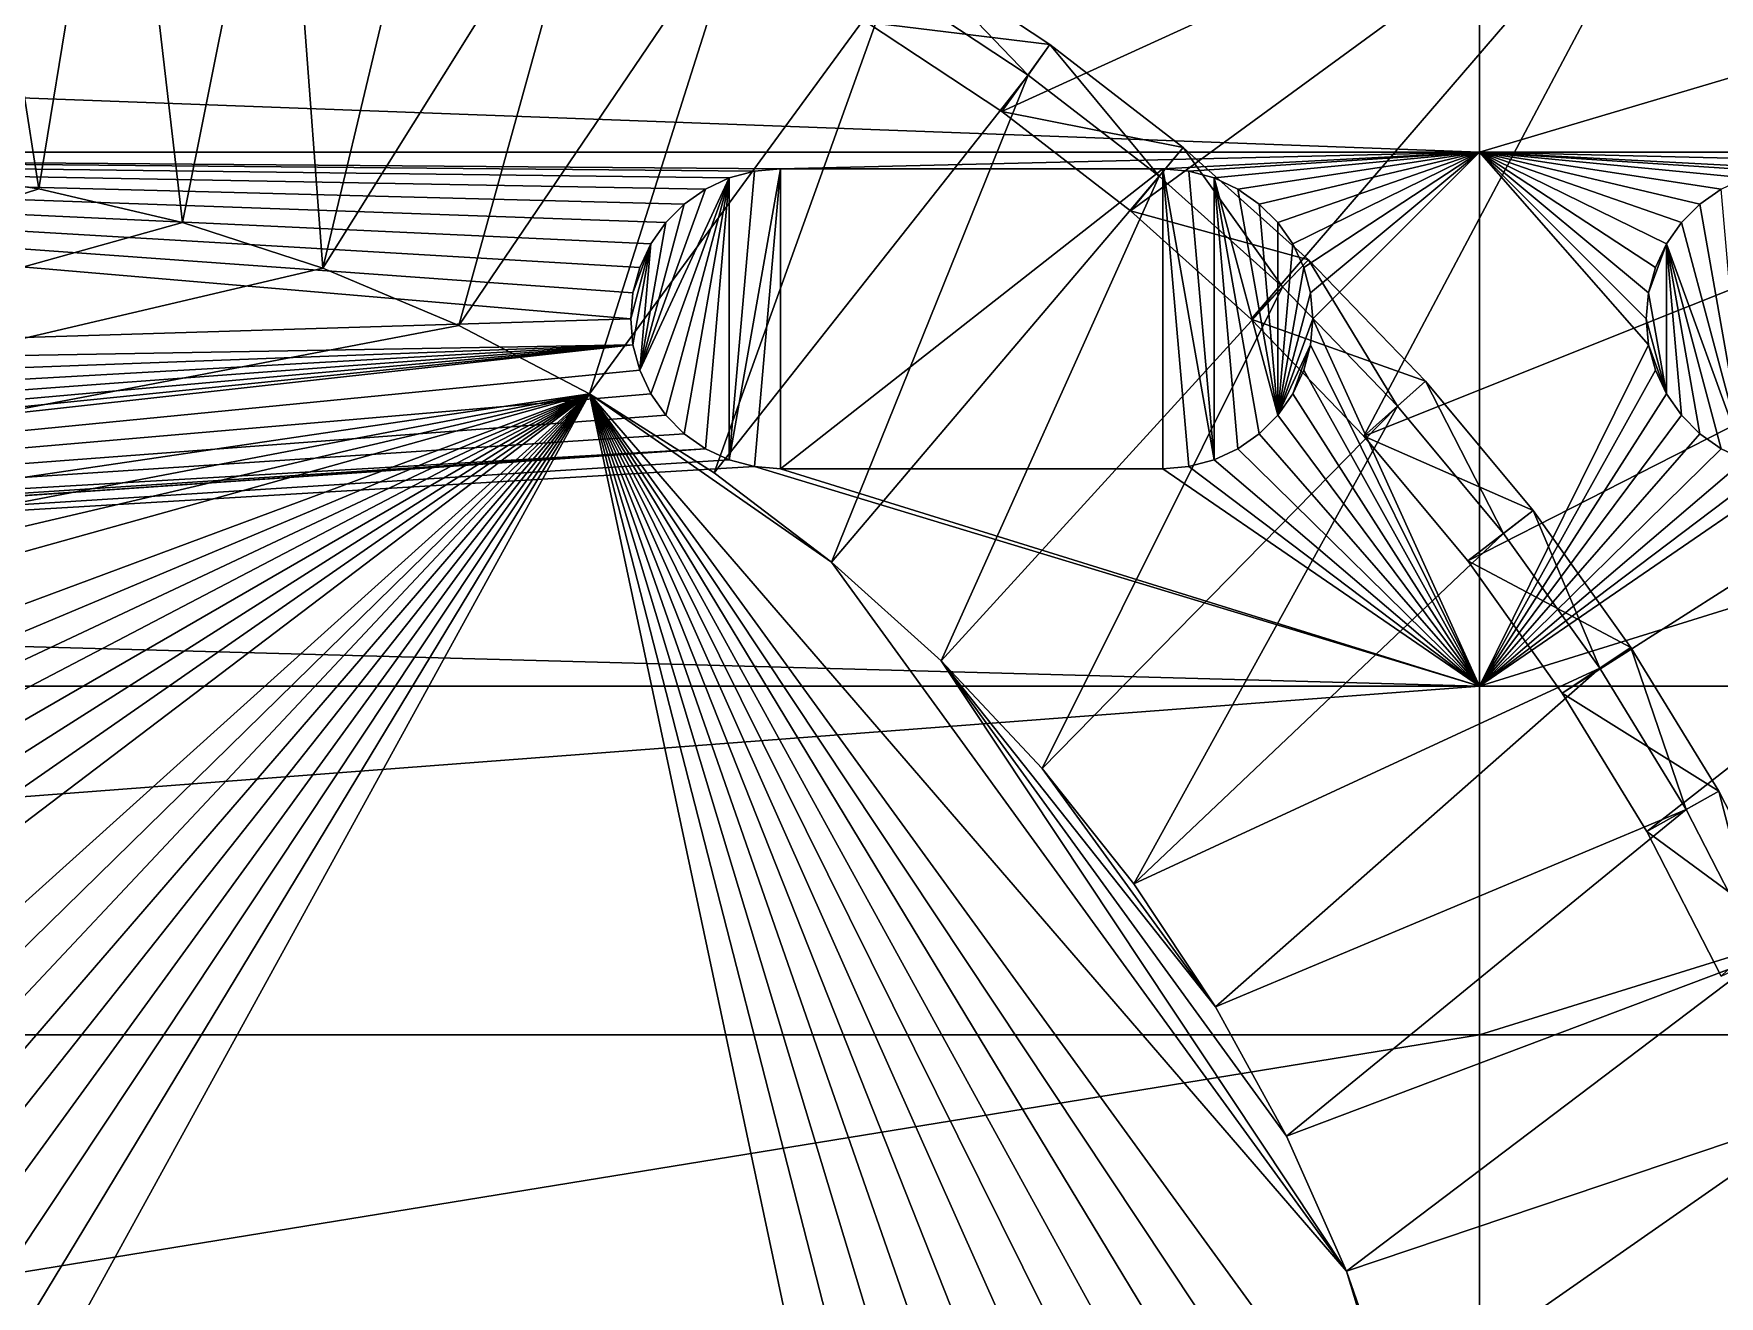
# Model space of a CAD drawing. Header units: metres. Extents: x 0 to 119, y 0 to 68.
# Drawn here: x 44.11 to 66.59, y 39.96 to 56.8 of the extents above; entities that cross this region are included whole.
import ezdxf

# ---------------------------------------------------------------- set-up
doc = ezdxf.new("R2010")
doc.units = ezdxf.units.M

msp = doc.modelspace()

# ---------------------------------------------------------------- linework, layer by layer
for points in [[(42.227516, 55.021263, 6.199999), (43.079578, 61.718533, 6.199999), (44.174561, 54.733749, 6.199999)], [(44.174561, 54.733749, 6.199999), (43.079578, 61.718533, 6.199999), (45.265614, 61.396812, 6.199999)], [(44.174561, 54.733749, 6.199999), (45.265614, 61.396812, 6.199999), (46.090714, 54.284321, 6.199999)], [(46.090714, 54.284321, 6.199999), (45.265614, 61.396812, 6.199999), (47.422333, 60.916382, 6.199999)], [(46.090714, 54.284321, 6.199999), (47.422333, 60.916382, 6.199999), (47.962543, 53.676128, 6.199999)], [(47.422333, 60.916382, 6.199999), (49.538231, 60.2798, 6.199999), (47.962543, 53.676128, 6.199999)], [(47.962543, 53.676128, 6.199999), (49.538231, 60.2798, 6.199999), (51.602016, 59.490471, 6.199999)], [(55.21698, 56.959038, 13.4), (66.429298, 60.060982, 13.4), (57.023216, 55.764042, 13.4)], [(57.023216, 55.764042, 13.4), (66.429298, 60.060982, 13.4), (58.737404, 54.440388, 13.4)], [(66.429298, 60.060982, 13.4), (60.350395, 52.995136, 13.4), (58.737404, 54.440388, 13.4)], [(66.429298, 60.060982, 13.4), (61.853596, 51.436005, 13.4), (60.350395, 52.995136, 13.4)], [(83.421097, 60.060982, 13.4), (63.238972, 49.771301, 13.4), (61.853596, 51.436005, 13.4)], [(83.421097, 60.060982, 13.4), (61.853596, 51.436005, 13.4), (66.429298, 60.060982, 13.4)], [(64.49913, 48.009914, 13.4), (63.238972, 49.771301, 13.4), (83.421097, 60.060982, 13.4)], [(83.421097, 60.060982, 13.4), (65.627365, 46.16124, 13.4), (64.49913, 48.009914, 13.4)], [(83.421097, 60.060982, 13.4), (66.617638, 44.235142, 13.4), (65.627365, 46.16124, 13.4)], [(26.021099, 56.615841, 40), (63.396095, 59.671574, 40), (26.002659, 56.947945, 40)], [(63.396095, 55.224998, 40), (63.396095, 59.671574, 40), (26.021099, 56.615841, 40)], [(78.371101, 55.224998, 40), (78.371101, 59.671574, 40), (63.396095, 55.224998, 40)], [(63.396095, 55.224998, 40), (78.371101, 59.671574, 40), (63.396095, 59.671574, 40)], [(47.962543, 53.676128, 6.199999), (51.602016, 59.490471, 6.199999), (49.776913, 52.913433, 6.199999)], [(49.776913, 52.913433, 6.199999), (51.602016, 59.490471, 6.199999), (53.60268, 58.552601, 6.199999)], [(49.776913, 52.913433, 6.199999), (53.60268, 58.552601, 6.199999), (51.521099, 52.001595, 6.199999)], [(51.521099, 52.001595, 6.199999), (53.60268, 58.552601, 6.199999), (55.529541, 57.471191, 6.199999)], [(55.21698, 56.959038, 13.4), (57.663261, 56.658661, 12.299999), (55.790016, 57.897987, 12.299999)], [(55.790016, 57.897987, 6.7), (57.37233, 56.252014, 6.199999), (55.529541, 57.471191, 6.199999)], [(55.790016, 57.897987, 6.7), (55.790016, 57.897987, 12.299999), (57.663261, 56.658661, 12.299999)], [(55.790016, 57.897987, 6.7), (57.663261, 56.658661, 12.299999), (57.663261, 56.658661, 6.7)], [(57.663261, 56.658661, 6.7), (57.37233, 56.252014, 6.199999), (55.790016, 57.897987, 6.7)], [(51.521099, 52.001595, 6.199999), (55.529541, 57.471191, 6.199999), (53.182865, 50.947006, 6.199999)], [(53.182865, 50.947006, 6.199999), (55.529541, 57.471191, 6.199999), (57.37233, 56.252014, 6.199999)], [(57.023216, 55.764042, 13.4), (57.663261, 56.658661, 12.299999), (55.21698, 56.959038, 13.4)], [(26.021099, 56.615841, 40), (26.021099, 55.224998, 40), (63.396095, 55.224998, 40)], [(57.023216, 55.764042, 13.4), (59.441044, 55.2859, 12.299999), (57.663261, 56.658661, 12.299999)], [(57.663261, 56.658661, 6.7), (59.121208, 54.901577, 6.199999), (57.37233, 56.252014, 6.199999)], [(57.663261, 56.658661, 6.7), (57.663261, 56.658661, 12.299999), (59.441044, 55.2859, 12.299999)], [(57.663261, 56.658661, 6.7), (59.441044, 55.2859, 12.299999), (59.441044, 55.2859, 6.7)], [(59.441044, 55.2859, 6.7), (59.121208, 54.901577, 6.199999), (57.663261, 56.658661, 6.7)], [(53.182865, 50.947006, 6.199999), (57.37233, 56.252014, 6.199999), (54.750561, 49.757061, 6.199999)], [(54.750561, 49.757061, 6.199999), (57.37233, 56.252014, 6.199999), (59.121208, 54.901577, 6.199999)], [(58.737404, 54.440388, 13.4), (59.441044, 55.2859, 12.299999), (57.023216, 55.764042, 13.4)], [(52.539009, 54.285576, 40), (52.785522, 54.532089, 40), (26.021099, 55.224998, 40)], [(26.021099, 55.224998, 40), (52.785522, 54.532089, 40), (53.071098, 54.732052, 40)], [(26.021099, 55.224998, 40), (53.071098, 54.732052, 40), (53.387058, 54.879387, 40)], [(53.387058, 54.879387, 40), (53.723801, 54.969616, 40), (26.021099, 55.224998, 40)], [(26.021099, 55.224998, 40), (53.723801, 54.969616, 40), (54.071098, 55, 40)], [(26.021099, 55.224998, 40), (54.071098, 55, 40), (63.396095, 55.224998, 40)], [(52.101482, 53.347298, 40), (52.191711, 53.68404, 40), (26.021099, 55.224998, 40)], [(26.021099, 55.224998, 40), (52.191711, 53.68404, 40), (52.339046, 54, 40)], [(26.021099, 55.224998, 40), (52.339046, 54, 40), (52.539009, 54.285576, 40)], [(52.101482, 53.347298, 40), (26.021099, 55.224998, 40), (52.071098, 53, 40)], [(52.071098, 53, 40), (26.021099, 55.224998, 40), (26.021099, 52.200001, 40)], [(63.396095, 55.224998, 40), (54.071098, 55, 40), (59.171101, 55, 40)], [(58.737404, 54.440388, 13.4), (61.11388, 53.787029, 12.299999), (59.441044, 55.2859, 12.299999)], [(59.441044, 55.2859, 6.7), (60.766842, 53.427082, 6.199999), (59.121208, 54.901577, 6.199999)], [(63.396095, 55.224998, 40), (59.171101, 55, 40), (59.518398, 54.969616, 40)], [(59.441044, 55.2859, 6.7), (59.441044, 55.2859, 12.299999), (61.11388, 53.787029, 12.299999)], [(59.441044, 55.2859, 6.7), (61.11388, 53.787029, 12.299999), (61.11388, 53.787029, 6.7)], [(61.11388, 53.787029, 6.7), (60.766842, 53.427082, 6.199999), (59.441044, 55.2859, 6.7)], [(59.518398, 54.969616, 40), (59.855141, 54.879387, 40), (63.396095, 55.224998, 40)], [(63.396095, 55.224998, 40), (59.855141, 54.879387, 40), (60.171097, 54.732052, 40)], [(63.396095, 55.224998, 40), (60.171097, 54.732052, 40), (60.456673, 54.532089, 40)], [(60.456673, 54.532089, 40), (60.70319, 54.285576, 40), (63.396095, 55.224998, 40)], [(63.396095, 55.224998, 40), (60.70319, 54.285576, 40), (60.903149, 54, 40)], [(63.396095, 55.224998, 40), (60.903149, 54, 40), (61.050484, 53.68404, 40)], [(61.050484, 53.68404, 40), (61.140717, 53.347298, 40), (63.396095, 55.224998, 40)], [(63.396095, 55.224998, 40), (61.140717, 53.347298, 40), (61.171101, 53, 40)], [(63.396095, 55.224998, 40), (61.171101, 53, 40), (63.396095, 48.099998, 40)], [(66.335518, 54.532089, 40), (66.621094, 54.732052, 40), (63.396095, 55.224998, 40)], [(63.396095, 55.224998, 40), (66.621094, 54.732052, 40), (66.937057, 54.879387, 40)], [(63.396095, 55.224998, 40), (66.937057, 54.879387, 40), (67.273804, 54.969616, 40)], [(65.651482, 53.347298, 40), (65.741714, 53.68404, 40), (63.396095, 55.224998, 40)], [(67.273804, 54.969616, 40), (67.621094, 55, 40), (63.396095, 55.224998, 40)], [(63.396095, 55.224998, 40), (67.621094, 55, 40), (72.721092, 55, 40)], [(63.396095, 55.224998, 40), (72.721092, 55, 40), (78.371101, 55.224998, 40)], [(65.741714, 53.68404, 40), (65.889046, 54, 40), (63.396095, 55.224998, 40)], [(63.396095, 55.224998, 40), (65.889046, 54, 40), (66.089012, 54.285576, 40)], [(63.396095, 55.224998, 40), (66.089012, 54.285576, 40), (66.335518, 54.532089, 40)], [(63.396095, 48.099998, 40), (65.651482, 52.652706, 40), (63.396095, 55.224998, 40)], [(63.396095, 55.224998, 40), (65.651482, 52.652706, 40), (65.621101, 53, 40)], [(63.396095, 55.224998, 40), (65.621101, 53, 40), (65.651482, 53.347298, 40)], [(22.640337, 47.736858, 12.2), (42.227516, 55.021263, 12.2), (44.174561, 54.733749, 12.2)], [(42.227516, 55.021263, 12.2), (42.227516, 55.021263, 6.199999), (44.174561, 54.733749, 6.199999)], [(42.227516, 55.021263, 12.2), (44.174561, 54.733749, 6.199999), (44.174561, 54.733749, 12.2)], [(52.339046, 52, 40.5), (53.387058, 54.879387, 40.5), (52.191711, 52.31596, 40.5)], [(52.191711, 52.31596, 40.5), (53.387058, 54.879387, 40.5), (53.071098, 54.732052, 40.5)], [(52.339046, 52, 40.5), (52.539009, 51.714424, 40.5), (53.387058, 54.879387, 40.5)], [(53.387058, 54.879387, 40.5), (52.539009, 51.714424, 40.5), (52.785522, 51.467911, 40.5)], [(53.071098, 51.267948, 40.5), (53.387058, 54.879387, 40.5), (52.785522, 51.467911, 40.5)], [(53.387058, 54.879387, 40.5), (53.387058, 54.879387, 40), (53.071098, 54.732052, 40)], [(53.387058, 54.879387, 40.5), (53.071098, 54.732052, 40), (53.071098, 54.732052, 40.5)], [(53.387058, 51.120617, 40.5), (53.387058, 54.879387, 40.5), (53.071098, 51.267948, 40.5)], [(53.387058, 51.120617, 40.5), (53.723801, 51.030388, 40.5), (54.071098, 55, 40.5)], [(54.071098, 55, 40.5), (53.723801, 54.969616, 40.5), (53.387058, 51.120617, 40.5)], [(53.723801, 54.969616, 40.5), (53.723801, 54.969616, 40), (53.387058, 54.879387, 40)], [(53.723801, 54.969616, 40.5), (53.387058, 54.879387, 40), (53.387058, 54.879387, 40.5)], [(53.387058, 51.120617, 40.5), (53.723801, 54.969616, 40.5), (53.387058, 54.879387, 40.5)], [(54.071098, 55, 40.5), (54.071098, 55, 40), (53.723801, 54.969616, 40)], [(54.071098, 55, 40.5), (53.723801, 54.969616, 40), (53.723801, 54.969616, 40.5)], [(54.071098, 55, 40.5), (53.723801, 51.030388, 40.5), (54.071098, 51, 40.5)], [(54.071098, 55, 40.5), (59.171101, 55, 40.5), (54.071098, 55, 40)], [(54.071098, 55, 40), (59.171101, 55, 40.5), (59.171101, 55, 40)], [(54.071098, 55, 40.5), (54.071098, 51, 40.5), (59.171101, 55, 40.5)], [(59.171101, 55, 40.5), (54.071098, 51, 40.5), (59.171101, 51, 40.5)], [(54.750561, 49.757061, 6.199999), (59.121208, 54.901577, 6.199999), (56.213184, 48.440105, 6.199999)], [(56.213184, 48.440105, 6.199999), (59.121208, 54.901577, 6.199999), (60.766842, 53.427082, 6.199999)], [(59.518398, 54.969616, 40.5), (59.518398, 54.969616, 40), (59.171101, 55, 40)], [(59.518398, 54.969616, 40.5), (59.171101, 55, 40), (59.171101, 55, 40.5)], [(59.518398, 51.030388, 40.5), (59.855141, 51.120617, 40.5), (59.171101, 55, 40.5)], [(59.171101, 55, 40.5), (59.171101, 51, 40.5), (59.518398, 51.030388, 40.5)], [(59.855141, 51.120617, 40.5), (59.518398, 54.969616, 40.5), (59.171101, 55, 40.5)], [(59.855141, 54.879387, 40.5), (59.855141, 54.879387, 40), (59.518398, 54.969616, 40)], [(59.855141, 54.879387, 40.5), (59.518398, 54.969616, 40), (59.518398, 54.969616, 40.5)], [(59.855141, 51.120617, 40.5), (59.855141, 54.879387, 40.5), (59.518398, 54.969616, 40.5)], [(60.171097, 54.732052, 40.5), (60.171097, 54.732052, 40), (59.855141, 54.879387, 40)], [(60.171097, 54.732052, 40.5), (59.855141, 54.879387, 40), (59.855141, 54.879387, 40.5)], [(60.171097, 51.267948, 40.5), (59.855141, 54.879387, 40.5), (59.855141, 51.120617, 40.5)], [(60.171097, 51.267948, 40.5), (60.456673, 51.467911, 40.5), (59.855141, 54.879387, 40.5)], [(59.855141, 54.879387, 40.5), (60.456673, 51.467911, 40.5), (60.70319, 51.714424, 40.5)], [(59.855141, 54.879387, 40.5), (60.70319, 51.714424, 40.5), (60.171097, 54.732052, 40.5)], [(22.640337, 47.736858, 12.2), (44.174561, 54.733749, 12.2), (46.090714, 54.284321, 12.2)], [(44.174561, 54.733749, 12.2), (44.174561, 54.733749, 6.199999), (46.090714, 54.284321, 6.199999)], [(44.174561, 54.733749, 12.2), (46.090714, 54.284321, 6.199999), (46.090714, 54.284321, 12.2)], [(52.191711, 52.31596, 40.5), (53.071098, 54.732052, 40.5), (52.785522, 54.532089, 40.5)], [(53.071098, 54.732052, 40.5), (53.071098, 54.732052, 40), (52.785522, 54.532089, 40)], [(53.071098, 54.732052, 40.5), (52.785522, 54.532089, 40), (52.785522, 54.532089, 40.5)], [(60.456673, 54.532089, 40.5), (60.456673, 54.532089, 40), (60.171097, 54.732052, 40)], [(60.456673, 54.532089, 40.5), (60.171097, 54.732052, 40), (60.171097, 54.732052, 40.5)], [(60.171097, 54.732052, 40.5), (60.70319, 51.714424, 40.5), (60.456673, 54.532089, 40.5)], [(66.621094, 54.732052, 40.5), (66.621094, 54.732052, 40), (66.335518, 54.532089, 40)], [(66.621094, 54.732052, 40.5), (66.335518, 54.532089, 40), (66.335518, 54.532089, 40.5)], [(66.937057, 51.120617, 40.5), (66.621094, 54.732052, 40.5), (66.335518, 54.532089, 40.5)], [(52.785522, 54.532089, 40.5), (52.539009, 54.285576, 40.5), (52.191711, 52.31596, 40.5)], [(52.785522, 54.532089, 40.5), (52.785522, 54.532089, 40), (52.539009, 54.285576, 40)], [(52.785522, 54.532089, 40.5), (52.539009, 54.285576, 40), (52.539009, 54.285576, 40.5)], [(60.350395, 52.995136, 13.4), (61.11388, 53.787029, 12.299999), (58.737404, 54.440388, 13.4)], [(60.70319, 54.285576, 40.5), (60.70319, 54.285576, 40), (60.456673, 54.532089, 40)], [(60.70319, 54.285576, 40.5), (60.456673, 54.532089, 40), (60.456673, 54.532089, 40.5)], [(60.70319, 51.714424, 40.5), (60.70319, 54.285576, 40.5), (60.456673, 54.532089, 40.5)], [(66.335518, 54.532089, 40.5), (66.335518, 54.532089, 40), (66.089012, 54.285576, 40)], [(66.335518, 54.532089, 40.5), (66.089012, 54.285576, 40), (66.089012, 54.285576, 40.5)], [(66.335518, 54.532089, 40.5), (66.089012, 54.285576, 40.5), (66.937057, 51.120617, 40.5)], [(46.090714, 54.284321, 12.2), (47.962543, 53.676128, 12.2), (22.640337, 47.736858, 12.2)], [(46.090714, 54.284321, 12.2), (46.090714, 54.284321, 6.199999), (47.962543, 53.676128, 6.199999)], [(46.090714, 54.284321, 12.2), (47.962543, 53.676128, 6.199999), (47.962543, 53.676128, 12.2)], [(52.191711, 52.31596, 40.5), (52.539009, 54.285576, 40.5), (52.339046, 54, 40.5)], [(52.539009, 54.285576, 40.5), (52.539009, 54.285576, 40), (52.339046, 54, 40)], [(52.539009, 54.285576, 40.5), (52.339046, 54, 40), (52.339046, 54, 40.5)], [(60.903149, 54, 40.5), (60.903149, 54, 40), (60.70319, 54.285576, 40)], [(60.903149, 54, 40.5), (60.70319, 54.285576, 40), (60.70319, 54.285576, 40.5)], [(60.70319, 51.714424, 40.5), (60.903149, 54, 40.5), (60.70319, 54.285576, 40.5)], [(66.089012, 54.285576, 40.5), (66.089012, 54.285576, 40), (65.889046, 54, 40)], [(66.089012, 54.285576, 40.5), (65.889046, 54, 40), (65.889046, 54, 40.5)], [(66.937057, 51.120617, 40.5), (66.089012, 54.285576, 40.5), (65.889046, 54, 40.5)], [(52.071098, 53, 40.5), (52.339046, 54, 40.5), (52.101482, 53.347298, 40.5)], [(52.101482, 52.652706, 40.5), (52.339046, 54, 40.5), (52.071098, 53, 40.5)], [(52.101482, 53.347298, 40.5), (52.339046, 54, 40.5), (52.191711, 53.68404, 40.5)], [(52.191711, 52.31596, 40.5), (52.339046, 54, 40.5), (52.101482, 52.652706, 40.5)], [(52.339046, 54, 40.5), (52.339046, 54, 40), (52.191711, 53.68404, 40)], [(52.339046, 54, 40.5), (52.191711, 53.68404, 40), (52.191711, 53.68404, 40.5)], [(60.70319, 51.714424, 40.5), (61.050484, 53.68404, 40.5), (60.903149, 54, 40.5)], [(61.050484, 53.68404, 40.5), (61.050484, 53.68404, 40), (60.903149, 54, 40)], [(61.050484, 53.68404, 40.5), (60.903149, 54, 40), (60.903149, 54, 40.5)], [(65.889046, 54, 40.5), (65.741714, 53.68404, 40.5), (65.651482, 53.347298, 40.5)], [(65.651482, 53.347298, 40.5), (65.889046, 52, 40.5), (65.889046, 54, 40.5)], [(65.889046, 54, 40.5), (65.889046, 54, 40), (65.741714, 53.68404, 40)], [(65.889046, 54, 40.5), (65.741714, 53.68404, 40), (65.741714, 53.68404, 40.5)], [(65.889046, 54, 40.5), (65.889046, 52, 40.5), (66.089012, 51.714424, 40.5)], [(65.889046, 54, 40.5), (66.089012, 51.714424, 40.5), (66.335518, 51.467911, 40.5)], [(66.937057, 51.120617, 40.5), (65.889046, 54, 40.5), (66.621094, 51.267948, 40.5)], [(66.621094, 51.267948, 40.5), (65.889046, 54, 40.5), (66.335518, 51.467911, 40.5)], [(60.350395, 52.995136, 13.4), (62.67284, 52.170052, 12.299999), (61.11388, 53.787029, 12.299999)], [(61.11388, 53.787029, 6.7), (62.300457, 51.836395, 6.199999), (60.766842, 53.427082, 6.199999)], [(61.11388, 53.787029, 6.7), (61.11388, 53.787029, 12.299999), (62.67284, 52.170052, 12.299999)], [(61.11388, 53.787029, 6.7), (62.67284, 52.170052, 12.299999), (62.67284, 52.170052, 6.7)], [(62.67284, 52.170052, 6.7), (62.300457, 51.836395, 6.199999), (61.11388, 53.787029, 6.7)], [(49.776913, 52.913433, 12.2), (22.640337, 47.736858, 12.2), (47.962543, 53.676128, 12.2)], [(47.962543, 53.676128, 12.2), (47.962543, 53.676128, 6.199999), (49.776913, 52.913433, 6.199999)], [(47.962543, 53.676128, 12.2), (49.776913, 52.913433, 6.199999), (49.776913, 52.913433, 12.2)], [(52.191711, 53.68404, 40.5), (52.191711, 53.68404, 40), (52.101482, 53.347298, 40)], [(52.191711, 53.68404, 40.5), (52.101482, 53.347298, 40), (52.101482, 53.347298, 40.5)], [(61.140717, 53.347298, 40.5), (61.050484, 53.68404, 40.5), (60.70319, 51.714424, 40.5)], [(61.140717, 53.347298, 40.5), (61.140717, 53.347298, 40), (61.050484, 53.68404, 40)], [(61.140717, 53.347298, 40.5), (61.050484, 53.68404, 40), (61.050484, 53.68404, 40.5)], [(65.741714, 53.68404, 40.5), (65.741714, 53.68404, 40), (65.651482, 53.347298, 40)], [(65.741714, 53.68404, 40.5), (65.651482, 53.347298, 40), (65.651482, 53.347298, 40.5)], [(52.101482, 53.347298, 40.5), (52.101482, 53.347298, 40), (52.071098, 53, 40)], [(52.101482, 53.347298, 40.5), (52.071098, 53, 40), (52.071098, 53, 40.5)], [(56.213184, 48.440105, 6.199999), (60.766842, 53.427082, 6.199999), (57.560482, 47.005386, 6.199999)], [(57.560482, 47.005386, 6.199999), (60.766842, 53.427082, 6.199999), (62.300457, 51.836395, 6.199999)], [(60.70319, 51.714424, 40.5), (61.171101, 53, 40.5), (61.140717, 53.347298, 40.5)], [(61.171101, 53, 40.5), (61.171101, 53, 40), (61.140717, 53.347298, 40)], [(61.171101, 53, 40.5), (61.140717, 53.347298, 40), (61.140717, 53.347298, 40.5)], [(65.651482, 53.347298, 40.5), (65.651482, 53.347298, 40), (65.621101, 53, 40)], [(65.651482, 53.347298, 40.5), (65.621101, 53, 40), (65.621101, 53, 40.5)], [(65.651482, 53.347298, 40.5), (65.621101, 53, 40.5), (65.889046, 52, 40.5)], [(51.521099, 52.001595, 12.2), (22.640337, 47.736858, 12.2), (49.776913, 52.913433, 12.2)], [(52.071098, 53, 40), (26.021099, 52.200001, 40), (52.101482, 52.652706, 40)], [(49.776913, 52.913433, 12.2), (49.776913, 52.913433, 6.199999), (51.521099, 52.001595, 6.199999)], [(49.776913, 52.913433, 12.2), (51.521099, 52.001595, 6.199999), (51.521099, 52.001595, 12.2)], [(52.071098, 53, 40.5), (52.071098, 53, 40), (52.101482, 52.652706, 40)], [(52.071098, 53, 40.5), (52.101482, 52.652706, 40), (52.101482, 52.652706, 40.5)], [(61.853596, 51.436005, 13.4), (62.67284, 52.170052, 12.299999), (60.350395, 52.995136, 13.4)], [(60.70319, 51.714424, 40.5), (61.140717, 52.652706, 40.5), (61.171101, 53, 40.5)], [(63.396095, 48.099998, 40), (61.171101, 53, 40), (61.140717, 52.652706, 40)], [(61.140717, 52.652706, 40.5), (61.140717, 52.652706, 40), (61.171101, 53, 40)], [(61.140717, 52.652706, 40.5), (61.171101, 53, 40), (61.171101, 53, 40.5)], [(65.621101, 53, 40.5), (65.621101, 53, 40), (65.651482, 52.652706, 40)], [(65.621101, 53, 40.5), (65.651482, 52.652706, 40), (65.651482, 52.652706, 40.5)], [(65.889046, 52, 40.5), (65.621101, 53, 40.5), (65.651482, 52.652706, 40.5)], [(24.521097, 49.601925, 40), (52.191711, 52.31596, 40), (52.101482, 52.652706, 40)], [(52.101482, 52.652706, 40), (24.949461, 49.901867, 40), (24.521097, 49.601925, 40)], [(52.101482, 52.652706, 40), (25.319231, 50.271637, 40), (24.949461, 49.901867, 40)], [(25.619175, 50.700001, 40), (25.319231, 50.271637, 40), (52.101482, 52.652706, 40)], [(25.840176, 51.173939, 40), (25.619175, 50.700001, 40), (52.101482, 52.652706, 40)], [(52.101482, 52.652706, 40), (25.975521, 51.679054, 40), (25.840176, 51.173939, 40)], [(52.101482, 52.652706, 40), (26.021099, 52.200001, 40), (25.975521, 51.679054, 40)], [(52.101482, 52.652706, 40.5), (52.101482, 52.652706, 40), (52.191711, 52.31596, 40)], [(52.101482, 52.652706, 40.5), (52.191711, 52.31596, 40), (52.191711, 52.31596, 40.5)], [(60.903149, 52, 40.5), (61.140717, 52.652706, 40.5), (60.70319, 51.714424, 40.5)], [(60.903149, 52, 40.5), (61.050484, 52.31596, 40.5), (61.140717, 52.652706, 40.5)], [(63.396095, 48.099998, 40), (61.140717, 52.652706, 40), (61.050484, 52.31596, 40)], [(61.050484, 52.31596, 40.5), (61.050484, 52.31596, 40), (61.140717, 52.652706, 40)], [(61.050484, 52.31596, 40.5), (61.140717, 52.652706, 40), (61.140717, 52.652706, 40.5)], [(63.396095, 48.099998, 40), (65.741714, 52.31596, 40), (65.651482, 52.652706, 40)], [(65.651482, 52.652706, 40.5), (65.651482, 52.652706, 40), (65.741714, 52.31596, 40)], [(65.651482, 52.652706, 40.5), (65.741714, 52.31596, 40), (65.741714, 52.31596, 40.5)], [(65.889046, 52, 40.5), (65.651482, 52.652706, 40.5), (65.741714, 52.31596, 40.5)], [(24.521097, 49.601925, 40), (52.339046, 52, 40), (52.191711, 52.31596, 40)], [(52.191711, 52.31596, 40.5), (52.191711, 52.31596, 40), (52.339046, 52, 40)], [(52.191711, 52.31596, 40.5), (52.339046, 52, 40), (52.339046, 52, 40.5)], [(61.050484, 52.31596, 40), (60.903149, 52, 40), (63.396095, 48.099998, 40)], [(60.903149, 52, 40.5), (60.903149, 52, 40), (61.050484, 52.31596, 40)], [(60.903149, 52, 40.5), (61.050484, 52.31596, 40), (61.050484, 52.31596, 40.5)], [(65.889046, 52, 40), (65.741714, 52.31596, 40), (63.396095, 48.099998, 40)], [(65.741714, 52.31596, 40.5), (65.741714, 52.31596, 40), (65.889046, 52, 40)], [(65.741714, 52.31596, 40.5), (65.889046, 52, 40), (65.889046, 52, 40.5)], [(16.353516, 29.683571, 12.2), (16.271097, 31.65, 12.2), (51.521099, 52.001595, 12.2)], [(51.521099, 52.001595, 12.2), (16.271097, 31.65, 12.2), (16.353516, 33.616432, 12.2)], [(51.521099, 52.001595, 12.2), (16.600191, 27.730934, 12.2), (16.353516, 29.683571, 12.2)], [(51.521099, 52.001595, 12.2), (16.353516, 33.616432, 12.2), (16.600191, 35.569065, 12.2)], [(17.009394, 25.805788, 12.2), (16.600191, 27.730934, 12.2), (51.521099, 52.001595, 12.2)], [(17.009394, 37.494213, 12.2), (51.521099, 52.001595, 12.2), (16.600191, 35.569065, 12.2)], [(17.578253, 39.378368, 12.2), (51.521099, 52.001595, 12.2), (17.009394, 37.494213, 12.2)], [(18.30278, 22.091688, 12.2), (17.009394, 25.805788, 12.2), (51.521099, 52.001595, 12.2)], [(17.578253, 39.378368, 12.2), (19.177891, 42.971214, 12.2), (51.521099, 52.001595, 12.2)], [(18.30278, 22.091688, 12.2), (51.521099, 52.001595, 12.2), (19.177891, 20.328789, 12.2)], [(19.177891, 42.971214, 12.2), (20.197449, 44.654701, 12.2), (51.521099, 52.001595, 12.2)], [(19.177891, 20.328789, 12.2), (51.521099, 52.001595, 12.2), (20.197449, 18.645298, 12.2)], [(51.521099, 52.001595, 12.2), (21.354303, 17.053026, 12.2), (20.197449, 18.645298, 12.2)], [(20.197449, 44.654701, 12.2), (21.354303, 46.246971, 12.2), (51.521099, 52.001595, 12.2)], [(51.521099, 52.001595, 12.2), (22.640337, 15.563144, 12.2), (21.354303, 17.053026, 12.2)], [(51.521099, 52.001595, 12.2), (21.354303, 46.246971, 12.2), (22.640337, 47.736858, 12.2)], [(24.04653, 14.186096, 12.2), (22.640337, 15.563144, 12.2), (51.521099, 52.001595, 12.2)], [(51.521099, 52.001595, 12.2), (25.563019, 12.931547, 12.2), (24.04653, 14.186096, 12.2)], [(52.539009, 51.714424, 40), (52.339046, 52, 40), (24.521097, 49.601925, 40)], [(51.521099, 52.001595, 12.2), (27.179169, 11.808294, 12.2), (25.563019, 12.931547, 12.2)], [(28.883642, 10.824216, 12.2), (27.179169, 11.808294, 12.2), (51.521099, 52.001595, 12.2)], [(58.782997, 17.837046, 12.2), (28.883642, 10.824216, 12.2), (51.521099, 52.001595, 12.2)], [(51.521099, 52.001595, 12.2), (51.521099, 52.001595, 6.199999), (53.182865, 50.947006, 6.199999)], [(51.521099, 52.001595, 12.2), (53.182865, 50.947006, 6.199999), (53.182865, 50.947006, 12.2)], [(63.250481, 32.634079, 12.2), (63.250481, 30.665922, 12.2), (51.521099, 52.001595, 12.2)], [(51.521099, 52.001595, 12.2), (63.250481, 30.665922, 12.2), (63.085793, 28.70467, 12.2)], [(51.521099, 52.001595, 12.2), (63.085793, 28.70467, 12.2), (62.757568, 26.764074, 12.2)], [(61.620846, 40.300926, 12.2), (62.757568, 36.535927, 12.2), (51.521099, 52.001595, 12.2)], [(51.521099, 52.001595, 12.2), (62.757568, 36.535927, 12.2), (63.085793, 34.595329, 12.2)], [(51.521099, 52.001595, 12.2), (63.085793, 34.595329, 12.2), (63.250481, 32.634079, 12.2)], [(54.750561, 49.757061, 12.2), (61.620846, 40.300926, 12.2), (51.521099, 52.001595, 12.2)], [(54.750561, 49.757061, 12.2), (51.521099, 52.001595, 12.2), (53.182865, 50.947006, 12.2)], [(62.757568, 26.764074, 12.2), (62.268108, 24.857752, 12.2), (51.521099, 52.001595, 12.2)], [(51.521099, 52.001595, 12.2), (62.268108, 24.857752, 12.2), (61.620846, 22.999073, 12.2)], [(51.521099, 52.001595, 12.2), (61.620846, 22.999073, 12.2), (60.820328, 21.201075, 12.2)], [(58.782997, 17.837046, 12.2), (51.521099, 52.001595, 12.2), (59.872158, 19.476366, 12.2)], [(59.872158, 19.476366, 12.2), (51.521099, 52.001595, 12.2), (60.820328, 21.201075, 12.2)], [(52.339046, 52, 40.5), (52.339046, 52, 40), (52.539009, 51.714424, 40)], [(52.339046, 52, 40.5), (52.539009, 51.714424, 40), (52.539009, 51.714424, 40.5)], [(60.903149, 52, 40), (60.70319, 51.714424, 40), (63.396095, 48.099998, 40)], [(60.70319, 51.714424, 40.5), (60.70319, 51.714424, 40), (60.903149, 52, 40)], [(60.70319, 51.714424, 40.5), (60.903149, 52, 40), (60.903149, 52, 40.5)], [(61.853596, 51.436005, 13.4), (64.109619, 50.443592, 12.299999), (62.67284, 52.170052, 12.299999)], [(62.67284, 52.170052, 6.7), (63.713863, 50.138004, 6.199999), (62.300457, 51.836395, 6.199999)], [(62.67284, 52.170052, 6.7), (62.67284, 52.170052, 12.299999), (64.109619, 50.443592, 12.299999)], [(62.67284, 52.170052, 6.7), (64.109619, 50.443592, 12.299999), (64.109619, 50.443592, 6.7)], [(64.109619, 50.443592, 6.7), (63.713863, 50.138004, 6.199999), (62.67284, 52.170052, 6.7)], [(63.396095, 48.099998, 40), (66.089012, 51.714424, 40), (65.889046, 52, 40)], [(65.889046, 52, 40.5), (65.889046, 52, 40), (66.089012, 51.714424, 40)], [(65.889046, 52, 40.5), (66.089012, 51.714424, 40), (66.089012, 51.714424, 40.5)], [(57.560482, 47.005386, 6.199999), (62.300457, 51.836395, 6.199999), (58.782997, 45.462955, 6.199999)], [(58.782997, 45.462955, 6.199999), (62.300457, 51.836395, 6.199999), (63.713863, 50.138004, 6.199999)], [(24.521097, 49.601925, 40), (52.785522, 51.467911, 40), (52.539009, 51.714424, 40)], [(52.539009, 51.714424, 40.5), (52.539009, 51.714424, 40), (52.785522, 51.467911, 40)], [(52.539009, 51.714424, 40.5), (52.785522, 51.467911, 40), (52.785522, 51.467911, 40.5)], [(63.396095, 48.099998, 40), (60.70319, 51.714424, 40), (60.456673, 51.467911, 40)], [(60.456673, 51.467911, 40.5), (60.456673, 51.467911, 40), (60.70319, 51.714424, 40)], [(60.456673, 51.467911, 40.5), (60.70319, 51.714424, 40), (60.70319, 51.714424, 40.5)], [(63.396095, 48.099998, 40), (66.335518, 51.467911, 40), (66.089012, 51.714424, 40)], [(66.089012, 51.714424, 40.5), (66.089012, 51.714424, 40), (66.335518, 51.467911, 40)], [(66.089012, 51.714424, 40.5), (66.335518, 51.467911, 40), (66.335518, 51.467911, 40.5)], [(24.521097, 49.601925, 40), (53.071098, 51.267948, 40), (52.785522, 51.467911, 40)], [(52.785522, 51.467911, 40.5), (52.785522, 51.467911, 40), (53.071098, 51.267948, 40)], [(52.785522, 51.467911, 40.5), (53.071098, 51.267948, 40), (53.071098, 51.267948, 40.5)], [(63.396095, 48.099998, 40), (60.456673, 51.467911, 40), (60.171097, 51.267948, 40)], [(60.171097, 51.267948, 40.5), (60.171097, 51.267948, 40), (60.456673, 51.467911, 40)], [(60.171097, 51.267948, 40.5), (60.456673, 51.467911, 40), (60.456673, 51.467911, 40.5)], [(63.238972, 49.771301, 13.4), (64.109619, 50.443592, 12.299999), (61.853596, 51.436005, 13.4)], [(66.621094, 51.267948, 40), (66.335518, 51.467911, 40), (63.396095, 48.099998, 40)], [(66.335518, 51.467911, 40.5), (66.335518, 51.467911, 40), (66.621094, 51.267948, 40)], [(66.335518, 51.467911, 40.5), (66.621094, 51.267948, 40), (66.621094, 51.267948, 40.5)], [(23.542044, 49.245579, 40), (23.021099, 49.199997, 40), (53.071098, 51.267948, 40)], [(23.021099, 49.199997, 40), (53.387058, 51.120617, 40), (53.071098, 51.267948, 40)], [(23.021099, 49.199997, 40), (53.723801, 51.030388, 40), (53.387058, 51.120617, 40)], [(23.542044, 49.245579, 40), (53.071098, 51.267948, 40), (24.047159, 49.38092, 40)], [(24.047159, 49.38092, 40), (53.071098, 51.267948, 40), (24.521097, 49.601925, 40)], [(53.071098, 51.267948, 40.5), (53.071098, 51.267948, 40), (53.387058, 51.120617, 40)], [(53.071098, 51.267948, 40.5), (53.387058, 51.120617, 40), (53.387058, 51.120617, 40.5)], [(53.387058, 51.120617, 40.5), (53.387058, 51.120617, 40), (53.723801, 51.030388, 40)], [(53.387058, 51.120617, 40.5), (53.723801, 51.030388, 40), (53.723801, 51.030388, 40.5)], [(63.396095, 48.099998, 40), (59.855141, 51.120617, 40), (59.518398, 51.030388, 40)], [(59.518398, 51.030388, 40.5), (59.518398, 51.030388, 40), (59.855141, 51.120617, 40)], [(59.518398, 51.030388, 40.5), (59.855141, 51.120617, 40), (59.855141, 51.120617, 40.5)], [(60.171097, 51.267948, 40), (59.855141, 51.120617, 40), (63.396095, 48.099998, 40)], [(59.855141, 51.120617, 40.5), (59.855141, 51.120617, 40), (60.171097, 51.267948, 40)], [(59.855141, 51.120617, 40.5), (60.171097, 51.267948, 40), (60.171097, 51.267948, 40.5)], [(63.396095, 48.099998, 40), (66.937057, 51.120617, 40), (66.621094, 51.267948, 40)], [(63.396095, 48.099998, 40), (67.273804, 51.030388, 40), (66.937057, 51.120617, 40)], [(63.396095, 48.099998, 40), (53.723801, 51.030388, 40), (23.021099, 49.199997, 40)], [(53.182865, 50.947006, 12.2), (53.182865, 50.947006, 6.199999), (54.750561, 49.757061, 6.199999)], [(53.182865, 50.947006, 12.2), (54.750561, 49.757061, 6.199999), (54.750561, 49.757061, 12.2)], [(63.396095, 48.099998, 40), (54.071098, 51, 40), (53.723801, 51.030388, 40)], [(53.723801, 51.030388, 40.5), (53.723801, 51.030388, 40), (54.071098, 51, 40)], [(53.723801, 51.030388, 40.5), (54.071098, 51, 40), (54.071098, 51, 40.5)], [(59.171101, 51, 40), (54.071098, 51, 40), (63.396095, 48.099998, 40)], [(59.171101, 51, 40.5), (54.071098, 51, 40.5), (59.171101, 51, 40)], [(59.171101, 51, 40), (54.071098, 51, 40.5), (54.071098, 51, 40)], [(63.396095, 48.099998, 40), (59.518398, 51.030388, 40), (59.171101, 51, 40)], [(59.171101, 51, 40.5), (59.171101, 51, 40), (59.518398, 51.030388, 40)], [(59.171101, 51, 40.5), (59.518398, 51.030388, 40), (59.518398, 51.030388, 40.5)], [(67.621094, 51, 40), (67.273804, 51.030388, 40), (63.396095, 48.099998, 40)], [(63.396095, 48.099998, 40), (78.371101, 48.099998, 40), (72.721092, 51, 40)], [(63.396095, 48.099998, 40), (72.721092, 51, 40), (67.621094, 51, 40)], [(63.238972, 49.771301, 13.4), (65.416527, 48.616856, 12.299999), (64.109619, 50.443592, 12.299999)], [(64.109619, 50.443592, 6.7), (64.999535, 48.340973, 6.199999), (63.713863, 50.138004, 6.199999)], [(64.109619, 50.443592, 6.7), (64.109619, 50.443592, 12.299999), (65.416527, 48.616856, 12.299999)], [(64.109619, 50.443592, 6.7), (65.416527, 48.616856, 12.299999), (65.416527, 48.616856, 6.7)], [(65.416527, 48.616856, 6.7), (64.999535, 48.340973, 6.199999), (64.109619, 50.443592, 6.7)], [(58.782997, 45.462955, 6.199999), (63.713863, 50.138004, 6.199999), (64.999535, 48.340973, 6.199999)], [(54.750561, 49.757061, 12.2), (54.750561, 49.757061, 6.199999), (56.213184, 48.440105, 6.199999)], [(54.750561, 49.757061, 12.2), (56.213184, 48.440105, 6.199999), (56.213184, 48.440105, 12.2)], [(56.213184, 48.440105, 12.2), (61.620846, 40.300926, 12.2), (54.750561, 49.757061, 12.2)], [(64.49913, 48.009914, 13.4), (65.416527, 48.616856, 12.299999), (63.238972, 49.771301, 13.4)], [(23.021099, 49.199997, 40), (2.121098, 48.099998, 40), (63.396095, 48.099998, 40)], [(64.49913, 48.009914, 13.4), (66.586617, 46.6996, 12.299999), (65.416527, 48.616856, 12.299999)], [(65.416527, 48.616856, 6.7), (66.150589, 46.454891, 6.199999), (64.999535, 48.340973, 6.199999)], [(65.416527, 48.616856, 6.7), (65.416527, 48.616856, 12.299999), (66.586617, 46.6996, 12.299999)], [(65.416527, 48.616856, 6.7), (66.586617, 46.6996, 12.299999), (66.586617, 46.6996, 6.7)], [(66.586617, 46.6996, 6.7), (66.150589, 46.454891, 6.199999), (65.416527, 48.616856, 6.7)], [(56.213184, 48.440105, 12.2), (56.213184, 48.440105, 6.199999), (57.560482, 47.005386, 6.199999)], [(56.213184, 48.440105, 12.2), (57.560482, 47.005386, 6.199999), (57.560482, 47.005386, 12.2)], [(57.560482, 47.005386, 12.2), (59.872158, 43.823635, 12.2), (56.213184, 48.440105, 12.2)], [(59.872158, 43.823635, 12.2), (60.820328, 42.098927, 12.2), (56.213184, 48.440105, 12.2)], [(56.213184, 48.440105, 12.2), (60.820328, 42.098927, 12.2), (61.620846, 40.300926, 12.2)], [(58.782997, 45.462955, 6.199999), (64.999535, 48.340973, 6.199999), (59.872158, 43.823635, 6.199999)], [(59.872158, 43.823635, 6.199999), (64.999535, 48.340973, 6.199999), (66.150589, 46.454891, 6.199999)], [(63.396095, 48.099998, 40), (2.121098, 48.099998, 40), (2.121098, 43.450001, 40)], [(63.396095, 48.099998, 40), (2.121098, 43.450001, 40), (63.396095, 43.450001, 40)], [(63.396095, 43.450001, 40), (78.371101, 43.450001, 40), (78.371101, 48.099998, 40)], [(63.396095, 43.450001, 40), (78.371101, 48.099998, 40), (63.396095, 48.099998, 40)], [(65.627365, 46.16124, 13.4), (66.586617, 46.6996, 12.299999), (64.49913, 48.009914, 13.4)], [(57.560482, 47.005386, 12.2), (57.560482, 47.005386, 6.199999), (58.782997, 45.462955, 6.199999)], [(57.560482, 47.005386, 12.2), (58.782997, 45.462955, 6.199999), (58.782997, 45.462955, 12.2)], [(58.782997, 45.462955, 12.2), (59.872158, 43.823635, 12.2), (57.560482, 47.005386, 12.2)], [(65.627365, 46.16124, 13.4), (67.613632, 44.702042, 12.299999), (66.586617, 46.6996, 12.299999)], [(66.586617, 46.6996, 6.7), (67.160904, 44.489815, 6.199999), (66.150589, 46.454891, 6.199999)], [(66.586617, 46.6996, 6.7), (66.586617, 46.6996, 12.299999), (67.613632, 44.702042, 12.299999)], [(66.586617, 46.6996, 6.7), (67.613632, 44.702042, 12.299999), (67.613632, 44.702042, 6.7)], [(67.613632, 44.702042, 6.7), (67.160904, 44.489815, 6.199999), (66.586617, 46.6996, 6.7)], [(59.872158, 43.823635, 6.199999), (66.150589, 46.454891, 6.199999), (60.820328, 42.098927, 6.199999)], [(60.820328, 42.098927, 6.199999), (66.150589, 46.454891, 6.199999), (67.160904, 44.489815, 6.199999)], [(66.617638, 44.235142, 13.4), (67.613632, 44.702042, 12.299999), (65.627365, 46.16124, 13.4)], [(58.782997, 45.462955, 12.2), (58.782997, 45.462955, 6.199999), (59.872158, 43.823635, 6.199999)], [(58.782997, 45.462955, 12.2), (59.872158, 43.823635, 6.199999), (59.872158, 43.823635, 12.2)], [(60.820328, 42.098927, 6.199999), (67.160904, 44.489815, 6.199999), (61.620846, 40.300926, 6.199999)], [(61.620846, 40.300926, 6.199999), (67.160904, 44.489815, 6.199999), (68.025085, 42.456234, 6.199999)], [(59.872158, 43.823635, 12.2), (59.872158, 43.823635, 6.199999), (60.820328, 42.098927, 6.199999)], [(59.872158, 43.823635, 12.2), (60.820328, 42.098927, 6.199999), (60.820328, 42.098927, 12.2)], [(63.396095, 43.450001, 40), (2.121098, 43.450001, 40), (2.121098, 33.475002, 40)], [(63.396095, 43.450001, 40), (2.121098, 33.475002, 40), (63.396095, 33.475002, 40)], [(63.396095, 33.475002, 40), (78.371101, 33.475002, 40), (78.371101, 43.450001, 40)], [(63.396095, 33.475002, 40), (78.371101, 43.450001, 40), (63.396095, 43.450001, 40)], [(61.620846, 40.300926, 6.199999), (68.025085, 42.456234, 6.199999), (62.268108, 38.442245, 6.199999)], [(62.268108, 38.442245, 6.199999), (68.025085, 42.456234, 6.199999), (68.738518, 40.364998, 6.199999)], [(60.820328, 42.098927, 12.2), (60.820328, 42.098927, 6.199999), (61.620846, 40.300926, 6.199999)], [(60.820328, 42.098927, 12.2), (61.620846, 40.300926, 6.199999), (61.620846, 40.300926, 12.2)], [(61.620846, 40.300926, 12.2), (61.620846, 40.300926, 6.199999), (62.268108, 38.442245, 6.199999)], [(61.620846, 40.300926, 12.2), (62.268108, 38.442245, 6.199999), (62.268108, 38.442245, 12.2)], [(61.620846, 40.300926, 12.2), (62.268108, 38.442245, 12.2), (62.757568, 36.535927, 12.2)], [(62.268108, 38.442245, 6.199999), (68.738518, 40.364998, 6.199999), (62.757568, 36.535927, 6.199999)], [(62.757568, 36.535927, 6.199999), (68.738518, 40.364998, 6.199999), (69.297394, 38.227264, 6.199999)]]:
    msp.add_3dface(points)

doc.saveas('drawing.dxf')
